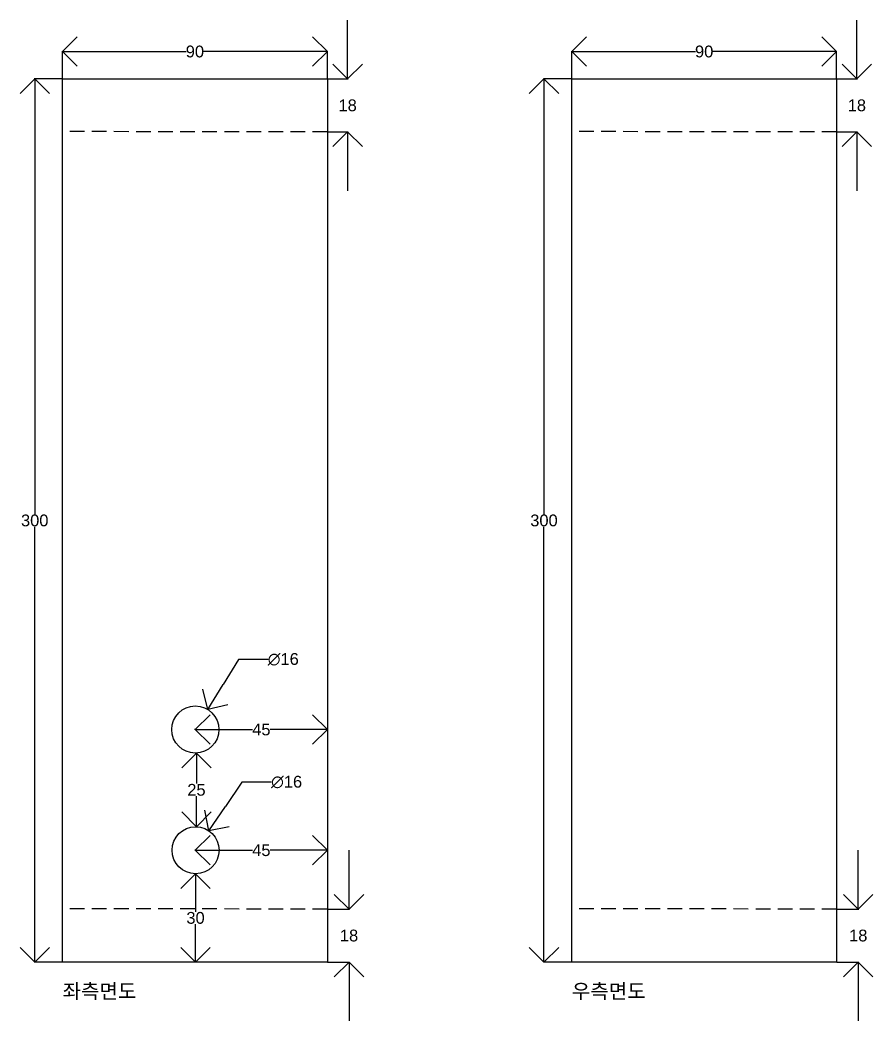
# Model space of a CAD drawing. Header units: inches. Extents: x 123 to 1253, y -20 to 728.
# Drawn here: x 877.6 to 1167.4, y -20 to 320 of the extents above; entities that cross this region are included whole.
import ezdxf

# ---------------------------------------------------------------- set-up
doc = ezdxf.new("R2010")
doc.units = ezdxf.units.IN
doc.header["$MEASUREMENT"] = 0
doc.linetypes.add('DASHED', pattern=[0.75, 0.5, -0.25])
doc.styles.get("Standard").update_dxf_attribs({"font": 'arial.ttf', "height": 4})
doc.dimstyles.get("Standard").update_dxf_attribs({"dimtxt": 4, "dimasz": 10, "dimexe": 0.18, "dimexo": 0.0625, "dimgap": 0.09, "dimtad": 0, "dimtih": 1, "dimtoh": 1, "dimdec": 0, "dimzin": 0, "dimdsep": 46, "dimtxsty": 'Standard', "dimblk": 'OPEN90', "dimcen": 0.09, "dimclrd": 3, "dimclre": 3, "dimclrt": 3, "dimadec": 0, "dimazin": 0, "dimtfac": 1, "dimtdec": 0, "dimtofl": 0, "dimtmove": 0, "dimatfit": 3, "dimfxl": 1, "dimtolj": 1, "dimtzin": 0, "dimarcsym": 0})

# ---------------------------------------------------------------- blocks, each defined once
blk = doc.blocks.new('_Open90')
at = {"color": 0, "linetype": 'ByBlock', "lineweight": -2}
for p, q in [((-0.5, 0.5), (0, 0)), ((0, 0), (-1, 0)), ((0, 0), (-0.5, -0.5))]:
    blk.add_line(p, q, dxfattribs=at)
blk = doc.blocks.new('*D44')
at = {"color": 3, "lineweight": -2, "transparency": 16777216}
for p, q in [((953.01, 61.15), (947.39, 52.88)), ((963.01, 61.15), (953.01, 61.15)), ((937.17, 38), (937.35, 38)), ((937.26, 37.91), (937.26, 38.09))]:
    blk.add_line(p, q, dxfattribs=at)
at = {"layer": 'Defpoints', "color": 0, "transparency": 16777216}
for p in [(941.76, 44.62), (932.76, 31.39)]:
    blk.add_point(p, dxfattribs=at)
at = {"color": 3, "lineweight": -2, "transparency": 16777216, "xscale": 10, "yscale": 10, "zscale": 10, "rotation": 235.7753908229147}
blk.add_blockref('_Open90', (941.76, 44.62), dxfattribs=at)
at = {"color": 3, "transparency": 16777216, "insert": (968.18, 61.15), "char_height": 4, "attachment_point": 5}
blk.add_mtext('\\A1;∅16', dxfattribs=at)
blk = doc.blocks.new('*D45')
at = {"color": 3, "lineweight": -2, "transparency": 16777216}
for p, q in [((951.88, 102.83), (946.63, 94.32)), ((961.88, 102.83), (951.88, 102.83)), ((937.08, 79), (937.26, 79)), ((937.17, 78.91), (937.17, 79.09))]:
    blk.add_line(p, q, dxfattribs=at)
at = {"layer": 'Defpoints', "color": 0, "transparency": 16777216}
for p in [(941.38, 85.81), (932.97, 72.19)]:
    blk.add_point(p, dxfattribs=at)
at = {"color": 3, "lineweight": -2, "transparency": 16777216, "xscale": 10, "yscale": 10, "zscale": 10, "rotation": 238.3197967124528}
blk.add_blockref('_Open90', (941.38, 85.81), dxfattribs=at)
at = {"color": 3, "transparency": 16777216, "insert": (967.04, 102.83), "char_height": 4, "attachment_point": 5}
blk.add_mtext('\\A1;∅16', dxfattribs=at)
blk = doc.blocks.new('*D46')
at = {"color": 3, "lineweight": -2, "transparency": 16777216}
for p, q in [((937.33, 71), (937.73, 71)), ((937.55, 61), (937.55, 60.63)), ((937.55, 56), (937.55, 56.37)), ((937.33, 46), (937.73, 46))]:
    blk.add_line(p, q, dxfattribs=at)
at = {"layer": 'Defpoints', "color": 0, "transparency": 16777216}
for p in [(937.27, 71), (937.27, 46), (937.55, 46)]:
    blk.add_point(p, dxfattribs=at)
at = {"color": 3, "lineweight": -2, "transparency": 16777216, "xscale": 10, "yscale": 10, "zscale": 10}
for p, rotation in [((937.55, 71), 90), ((937.55, 46), 270)]:
    blk.add_blockref('_Open90', p, dxfattribs=dict(at, rotation=rotation))
at = {"color": 3, "transparency": 16777216, "insert": (937.55, 58.5), "char_height": 4, "attachment_point": 5}
blk.add_mtext('\\A1;25', dxfattribs=at)
blk = doc.blocks.new('*D47')
at = {"color": 3, "lineweight": -2, "transparency": 16777216}
for p, q in [((937.2, 30), (937.06, 30)), ((937.24, 20), (937.24, 17.13)), ((937.24, 10), (937.24, 12.87)), ((937.2, 0), (937.06, 0))]:
    blk.add_line(p, q, dxfattribs=at)
at = {"layer": 'Defpoints', "color": 0, "transparency": 16777216}
for p in [(937.26, 30), (937.24, 0), (937.26, 0)]:
    blk.add_point(p, dxfattribs=at)
at = {"color": 3, "lineweight": -2, "transparency": 16777216, "xscale": 10, "yscale": 10, "zscale": 10}
for p, rotation in [((937.24, 30), 90), ((937.24, 0), 270)]:
    blk.add_blockref('_Open90', p, dxfattribs=dict(at, rotation=rotation))
at = {"color": 3, "transparency": 16777216, "insert": (937.24, 15), "char_height": 4, "attachment_point": 5}
blk.add_mtext('\\A1;30', dxfattribs=at)
blk = doc.blocks.new('*D48')
at = {"color": 3, "lineweight": -2, "transparency": 16777216}
for p, q in [((937.17, 79.06), (937.17, 79.18)), ((947.17, 79), (956.55, 79)), ((972.03, 79), (962.65, 79)), ((982.03, 79.06), (982.03, 79.18))]:
    blk.add_line(p, q, dxfattribs=at)
at = {"layer": 'Defpoints', "color": 0, "transparency": 16777216}
for p in [(937.17, 79), (982.03, 79), (982.03, 79)]:
    blk.add_point(p, dxfattribs=at)
at = {"color": 3, "lineweight": -2, "transparency": 16777216, "xscale": 10, "yscale": 10, "zscale": 10, "rotation": 180}
blk.add_blockref('_Open90', (937.17, 79), dxfattribs=at)
at = {"color": 3, "lineweight": -2, "transparency": 16777216, "xscale": 10, "yscale": 10, "zscale": 10}
blk.add_blockref('_Open90', (982.03, 79), dxfattribs=at)
at = {"color": 3, "transparency": 16777216, "insert": (959.6, 79), "char_height": 4, "attachment_point": 5}
blk.add_mtext('\\A1;45', dxfattribs=at)
blk = doc.blocks.new('*D43')
at = {"color": 3, "lineweight": -2, "transparency": 16777216}
for p, q in [((937.17, 38.06), (937.17, 38.18)), ((947.17, 38), (956.55, 38)), ((972.03, 38), (962.65, 38)), ((982.03, 38.06), (982.03, 38.18))]:
    blk.add_line(p, q, dxfattribs=at)
at = {"layer": 'Defpoints', "color": 0, "transparency": 16777216}
for p in [(937.17, 38), (982.03, 38), (982.03, 38)]:
    blk.add_point(p, dxfattribs=at)
at = {"color": 3, "lineweight": -2, "transparency": 16777216, "xscale": 10, "yscale": 10, "zscale": 10, "rotation": 180}
blk.add_blockref('_Open90', (937.17, 38), dxfattribs=at)
at = {"color": 3, "lineweight": -2, "transparency": 16777216, "xscale": 10, "yscale": 10, "zscale": 10}
blk.add_blockref('_Open90', (982.03, 38), dxfattribs=at)
at = {"color": 3, "transparency": 16777216, "insert": (959.6, 38), "char_height": 4, "attachment_point": 5}
blk.add_mtext('\\A1;45', dxfattribs=at)
blk = doc.blocks.new('*D49')
at = {"color": 3, "lineweight": -2, "transparency": 16777216}
for p, q in [((892.03, 300.06), (892.03, 309.46)), ((982.03, 300.06), (982.03, 309.46)), ((902.03, 309.28), (934.09, 309.28)), ((972.03, 309.28), (939.98, 309.28))]:
    blk.add_line(p, q, dxfattribs=at)
at = {"layer": 'Defpoints', "color": 0, "transparency": 16777216}
for p in [(982.03, 309.28), (892.03, 300), (982.03, 300)]:
    blk.add_point(p, dxfattribs=at)
at = {"color": 3, "lineweight": -2, "transparency": 16777216, "xscale": 10, "yscale": 10, "zscale": 10, "rotation": 180}
blk.add_blockref('_Open90', (892.03, 309.28), dxfattribs=at)
at = {"color": 3, "lineweight": -2, "transparency": 16777216, "xscale": 10, "yscale": 10, "zscale": 10}
blk.add_blockref('_Open90', (982.03, 309.28), dxfattribs=at)
at = {"color": 3, "transparency": 16777216, "insert": (937.03, 309.28), "char_height": 4, "attachment_point": 5}
blk.add_mtext('\\A1;90', dxfattribs=at)
blk = doc.blocks.new('*D50')
at = {"color": 3, "lineweight": -2, "transparency": 16777216}
for p, q in [((891.97, 300), (882.43, 300)), ((882.61, 290), (882.61, 152.13)), ((882.61, 10), (882.61, 147.87)), ((891.97, 0), (882.43, 0))]:
    blk.add_line(p, q, dxfattribs=at)
at = {"layer": 'Defpoints', "color": 0, "transparency": 16777216}
for p in [(892.03, 300), (882.61, 0), (892.03, 0)]:
    blk.add_point(p, dxfattribs=at)
at = {"color": 3, "lineweight": -2, "transparency": 16777216, "xscale": 10, "yscale": 10, "zscale": 10}
for p, rotation in [((882.61, 300), 90), ((882.61, 0), 270)]:
    blk.add_blockref('_Open90', p, dxfattribs=dict(at, rotation=rotation))
at = {"color": 3, "transparency": 16777216, "insert": (882.61, 150), "char_height": 4, "attachment_point": 5}
blk.add_mtext('\\A1;300', dxfattribs=at)
blk = doc.blocks.new('*D51')
at = {"color": 3, "lineweight": -2, "transparency": 16777216}
for p, q in [((988.92, 310), (988.92, 320)), ((982.1, 300), (989.1, 300)), ((982.08, 282), (989.1, 282)), ((988.92, 272), (988.92, 262))]:
    blk.add_line(p, q, dxfattribs=at)
at = {"layer": 'Defpoints', "color": 0, "transparency": 16777216}
for p in [(982.03, 300), (982.01, 282), (988.92, 282)]:
    blk.add_point(p, dxfattribs=at)
at = {"color": 3, "lineweight": -2, "transparency": 16777216, "xscale": 10, "yscale": 10, "zscale": 10}
for p, rotation in [((988.92, 300), 270), ((988.92, 282), 90)]:
    blk.add_blockref('_Open90', p, dxfattribs=dict(at, rotation=rotation))
at = {"color": 3, "transparency": 16777216, "insert": (988.92, 291), "char_height": 4, "attachment_point": 5}
blk.add_mtext('\\A1;18', dxfattribs=at)
blk = doc.blocks.new('*D52')
at = {"color": 3, "lineweight": -2, "transparency": 16777216}
for p, q in [((989.39, 28), (989.39, 38)), ((982.1, 18), (989.57, 18)), ((982.1, 0), (989.57, 0)), ((989.39, -10), (989.39, -20))]:
    blk.add_line(p, q, dxfattribs=at)
at = {"layer": 'Defpoints', "color": 0, "transparency": 16777216}
for p in [(982.03, 18), (989.39, 18), (982.03, 0)]:
    blk.add_point(p, dxfattribs=at)
at = {"color": 3, "lineweight": -2, "transparency": 16777216, "xscale": 10, "yscale": 10, "zscale": 10}
for p, rotation in [((989.39, 18), 270), ((989.39, 0), 90)]:
    blk.add_blockref('_Open90', p, dxfattribs=dict(at, rotation=rotation))
at = {"color": 3, "transparency": 16777216, "insert": (989.39, 9), "char_height": 4, "attachment_point": 5}
blk.add_mtext('\\A1;18', dxfattribs=at)
blk = doc.blocks.new('*D53')
at = {"color": 3, "lineweight": -2, "transparency": 16777216}
for p, q in [((1065.03, 300.06), (1065.03, 309.46)), ((1155.03, 300.06), (1155.03, 309.46)), ((1075.03, 309.28), (1107.08, 309.28)), ((1145.03, 309.28), (1112.98, 309.28))]:
    blk.add_line(p, q, dxfattribs=at)
at = {"layer": 'Defpoints', "color": 0, "transparency": 16777216}
for p in [(1155.03, 309.28), (1065.03, 300), (1155.03, 300)]:
    blk.add_point(p, dxfattribs=at)
at = {"color": 3, "lineweight": -2, "transparency": 16777216, "xscale": 10, "yscale": 10, "zscale": 10, "rotation": 180}
blk.add_blockref('_Open90', (1065.03, 309.28), dxfattribs=at)
at = {"color": 3, "lineweight": -2, "transparency": 16777216, "xscale": 10, "yscale": 10, "zscale": 10}
blk.add_blockref('_Open90', (1155.03, 309.28), dxfattribs=at)
at = {"color": 3, "transparency": 16777216, "insert": (1110.03, 309.28), "char_height": 4, "attachment_point": 5}
blk.add_mtext('\\A1;90', dxfattribs=at)
blk = doc.blocks.new('*D54')
at = {"color": 3, "lineweight": -2, "transparency": 16777216}
for p, q in [((1064.97, 300), (1055.43, 300)), ((1055.61, 290), (1055.61, 152.13)), ((1055.61, 10), (1055.61, 147.87)), ((1064.97, 0), (1055.43, 0))]:
    blk.add_line(p, q, dxfattribs=at)
at = {"layer": 'Defpoints', "color": 0, "transparency": 16777216}
for p in [(1065.03, 300), (1055.61, 0), (1065.03, 0)]:
    blk.add_point(p, dxfattribs=at)
at = {"color": 3, "lineweight": -2, "transparency": 16777216, "xscale": 10, "yscale": 10, "zscale": 10}
for p, rotation in [((1055.61, 300), 90), ((1055.61, 0), 270)]:
    blk.add_blockref('_Open90', p, dxfattribs=dict(at, rotation=rotation))
at = {"color": 3, "transparency": 16777216, "insert": (1055.61, 150), "char_height": 4, "attachment_point": 5}
blk.add_mtext('\\A1;300', dxfattribs=at)
blk = doc.blocks.new('*D55')
at = {"color": 3, "lineweight": -2, "transparency": 16777216}
for p, q in [((1161.91, 310), (1161.91, 320)), ((1155.09, 300), (1162.09, 300)), ((1155.07, 282), (1162.09, 282)), ((1161.91, 272), (1161.91, 262))]:
    blk.add_line(p, q, dxfattribs=at)
at = {"layer": 'Defpoints', "color": 0, "transparency": 16777216}
for p in [(1155.03, 300), (1155.01, 282), (1161.91, 282)]:
    blk.add_point(p, dxfattribs=at)
at = {"color": 3, "lineweight": -2, "transparency": 16777216, "xscale": 10, "yscale": 10, "zscale": 10}
for p, rotation in [((1161.91, 300), 270), ((1161.91, 282), 90)]:
    blk.add_blockref('_Open90', p, dxfattribs=dict(at, rotation=rotation))
at = {"color": 3, "transparency": 16777216, "insert": (1161.91, 291), "char_height": 4, "attachment_point": 5}
blk.add_mtext('\\A1;18', dxfattribs=at)
blk = doc.blocks.new('*D56')
at = {"color": 3, "lineweight": -2, "transparency": 16777216}
for p, q in [((1162.38, 28), (1162.38, 38)), ((1155.09, 18), (1162.56, 18)), ((1155.09, 0), (1162.56, 0)), ((1162.38, -10), (1162.38, -20))]:
    blk.add_line(p, q, dxfattribs=at)
at = {"layer": 'Defpoints', "color": 0, "transparency": 16777216}
for p in [(1155.03, 18), (1162.38, 18), (1155.03, 0)]:
    blk.add_point(p, dxfattribs=at)
at = {"color": 3, "lineweight": -2, "transparency": 16777216, "xscale": 10, "yscale": 10, "zscale": 10}
for p, rotation in [((1162.38, 18), 270), ((1162.38, 0), 90)]:
    blk.add_blockref('_Open90', p, dxfattribs=dict(at, rotation=rotation))
at = {"color": 3, "transparency": 16777216, "insert": (1162.38, 9), "char_height": 4, "attachment_point": 5}
blk.add_mtext('\\A1;18', dxfattribs=at)

msp = doc.modelspace()

# ---------------------------------------------------------------- linework, layer by layer
for p, q in [((892.03, 0), (892.03, 300)), ((892.03, 300), (982.03, 300)), ((982.03, 300), (982.03, 0)), ((1065.03, 0), (1065.03, 300)), ((1065.03, 300), (1155.03, 300)), ((1155.03, 300), (1155.03, 0)), ((982.03, 0), (892.03, 0)), ((1155.03, 0), (1065.03, 0))]:
    msp.add_line(p, q)
at = {"linetype": 'DASHED', "ltscale": 10}
for p, q in [((982.03, 282), (892.03, 282.1)), ((1155.03, 282), (1065.03, 282.1)), ((982.03, 18), (892.03, 18.1)), ((1155.03, 18), (1065.03, 18.1))]:
    msp.add_line(p, q, dxfattribs=at)
for centre in [(937.17, 79), (937.26, 38)]:
    msp.add_circle(centre, 8)

# ---------------------------------------------------------------- texts
at = {"char_height": 5, "attachment_point": 1}
for s, insert in [('{\\fGulim|b0|i0|c129|p50;좌측면도}', (892.08, -7.39)), ('{\\fGulim|b0|i0|c129|p50;우측면도}', (1065.07, -7.39))]:
    msp.add_mtext_dynamic_manual_height_columns(s, width=89.7724, gutter_width=25, heights=[4.63], dxfattribs=dict(at, insert=insert))

# ---------------------------------------------------------------- dimensions: what is measured, and where the dimension line sits
for base, p1, p2, picture, middle in [((988.92, 282), (982.03, 300), (982.01, 282), '*D51', (988.92, 291)), ((1161.91, 282), (1155.03, 300), (1155.01, 282), '*D55', (1161.91, 291)), ((882.61, 0), (892.03, 300), (892.03, 0), '*D50', (882.61, 150)), ((1055.61, 0), (1065.03, 300), (1065.03, 0), '*D54', (1055.61, 150)), ((989.39, 18), (982.03, 0), (982.03, 18), '*D52', (989.39, 9)), ((1162.38, 18), (1155.03, 0), (1155.03, 18), '*D56', (1162.38, 9)), ((937.24, 0), (937.26, 30), (937.26, 0), '*D47', (937.24, 15))]:
    dim = msp.add_linear_dim(base=base, p1=p1, p2=p2, angle=90, dimstyle='Standard')
    dim.commit()
    dim.dimension.update_dxf_attribs({"geometry": picture, "text_midpoint": middle})
for base, p1, p2, picture, middle in [((982.03, 309.28), (892.03, 300), (982.03, 300), '*D49', (937.03, 309.28)), ((1155.03, 309.28), (1065.03, 300), (1155.03, 300), '*D53', (1110.03, 309.28)), ((982.03, 79), (937.17, 79), (982.03, 79), '*D48', (959.6, 79)), ((982.03, 38), (937.17, 38), (982.03, 38), '*D43', (959.6, 38))]:
    dim = msp.add_linear_dim(base=base, p1=p1, p2=p2, dimstyle='Standard')
    dim.commit()
    dim.dimension.update_dxf_attribs({"geometry": picture, "text_midpoint": middle})
for p1, p2, picture, middle in [((932.97, 72.19), (941.38, 85.81), '*D45', (967.04, 102.83)), ((932.76, 31.39), (941.76, 44.62), '*D44', (968.18, 61.15))]:
    dim = msp.add_diameter_dim_2p(p1=p1, p2=p2, dimstyle='Standard')
    dim.commit()
    dim.dimension.update_dxf_attribs({"geometry": picture, "text_midpoint": middle})
dim = msp.add_linear_dim(base=(937.55, 46), p1=(937.27, 71), p2=(937.27, 46), angle=90, dimstyle='Standard')
dim.commit()
dim.dimension.update_dxf_attribs({"geometry": '*D46', "text_midpoint": (937.55, 58.5), "dimtype": 160})

doc.saveas('drawing.dxf')
